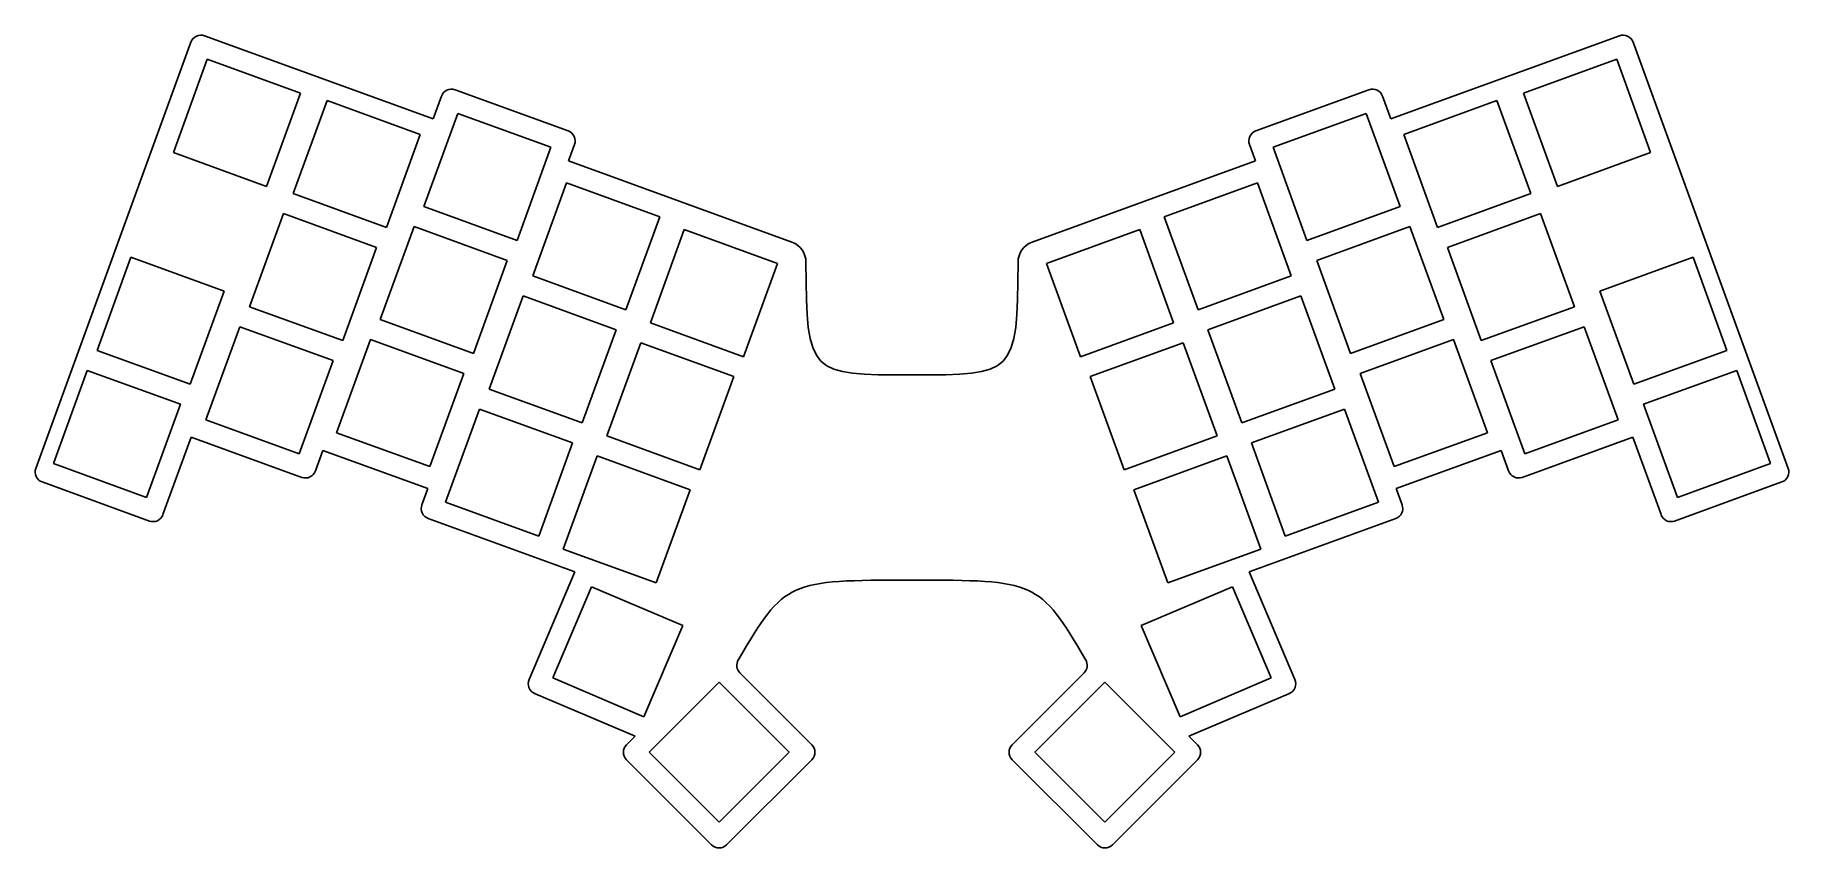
# Model space of a CAD drawing. Header units: millimetres. Extents: x -124 to 124, y -116 to -1.
import ezdxf

# ---------------------------------------------------------------- set-up
doc = ezdxf.new("R2010")
doc.units = ezdxf.units.MM
doc.layers.get('0').update_dxf_attribs({"lineweight": 25})

msp = doc.modelspace()

# ---------------------------------------------------------------- linework, layer by layer
for p, q in [((-123.73, -62.09), (-101.81, -1.88)), ((-99.89, -0.99), (-67.61, -12.73)), ((99.89, -0.99), (67.61, -12.73)), ((123.73, -62.09), (101.81, -1.88)), ((-67.61, -12.73), (-66.44, -9.52)), ((-64.52, -8.62), (-48.55, -14.44)), ((64.52, -8.62), (48.55, -14.44)), ((67.61, -12.73), (66.44, -9.52)), ((-47.65, -16.36), (-48.49, -18.67)), ((47.65, -16.36), (48.49, -18.67)), ((-48.49, -18.67), (-16.95, -30.15)), ((48.49, -18.67), (16.95, -30.15)), ((-105.76, -68.63), (-101.77, -57.67)), ((-101.77, -57.67), (-86.15, -63.36)), ((101.77, -57.67), (86.15, -63.36)), ((105.76, -68.63), (101.77, -57.67)), ((-84.23, -62.46), (-83.17, -59.55)), ((-83.17, -59.55), (-68.35, -64.94)), ((83.17, -59.55), (68.35, -64.94)), ((84.23, -62.46), (83.17, -59.55)), ((-122.83, -64.01), (-107.68, -69.53)), ((122.83, -64.01), (107.68, -69.53)), ((-68.35, -64.94), (-69.2, -67.25)), ((68.35, -64.94), (69.2, -67.25)), ((-68.3, -69.17), (-47.62, -76.7)), ((68.3, -69.17), (47.62, -76.7)), ((-47.62, -76.7), (-54.07, -91.9)), ((47.62, -76.7), (54.07, -91.9)), ((-14.15, -101.12), (-24.29, -90.97)), ((14.15, -101.12), (24.29, -90.97)), ((-53.28, -93.87), (-39.09, -99.89)), ((53.28, -93.87), (39.09, -99.89)), ((-39.09, -99.89), (-40.31, -101.12)), ((39.09, -99.89), (40.31, -101.12)), ((-40.31, -103.24), (-28.29, -115.26)), ((-26.17, -115.26), (-14.15, -103.24)), ((26.17, -115.26), (14.15, -103.24)), ((40.31, -103.24), (28.29, -115.26))]:
    msp.add_line(p, q)
at = {"lineweight": 25}
for p, q in [((-99.51, -4.32), (-104.29, -17.47)), ((-99.51, -4.32), (-86.35, -9.11)), ((99.51, -4.32), (86.35, -9.11)), ((99.51, -4.32), (104.29, -17.47)), ((-86.35, -9.11), (-91.14, -22.26)), ((86.35, -9.11), (91.14, -22.26)), ((-82.59, -10.13), (-87.38, -23.29)), ((-82.59, -10.13), (-69.44, -14.92)), ((-64.14, -11.95), (-68.93, -25.11)), ((-64.14, -11.95), (-50.98, -16.74)), ((64.14, -11.95), (50.98, -16.74)), ((64.14, -11.95), (68.93, -25.11)), ((82.59, -10.13), (69.44, -14.92)), ((82.59, -10.13), (87.38, -23.29)), ((-69.44, -14.92), (-74.22, -28.08)), ((-50.98, -16.74), (-55.77, -29.9)), ((50.98, -16.74), (55.77, -29.9)), ((69.44, -14.92), (74.22, -28.08)), ((-104.29, -17.47), (-91.14, -22.26)), ((104.29, -17.47), (91.14, -22.26)), ((-48.76, -21.76), (-53.55, -34.92)), ((-48.76, -21.76), (-35.61, -26.55)), ((48.76, -21.76), (35.61, -26.55)), ((48.76, -21.76), (53.55, -34.92)), ((-87.38, -23.29), (-74.22, -28.08)), ((87.38, -23.29), (74.22, -28.08)), ((-88.75, -26.11), (-93.54, -39.26)), ((-88.75, -26.11), (-75.59, -30.9)), ((-68.93, -25.11), (-55.77, -29.9)), ((-35.61, -26.55), (-40.39, -39.71)), ((35.61, -26.55), (40.39, -39.71)), ((68.93, -25.11), (55.77, -29.9)), ((88.75, -26.11), (75.59, -30.9)), ((88.75, -26.11), (93.54, -39.26)), ((-70.29, -27.93), (-75.08, -41.08)), ((-70.29, -27.93), (-57.14, -32.72)), ((-32.16, -28.37), (-36.94, -41.53)), ((-32.16, -28.37), (-19, -33.16)), ((32.16, -28.37), (19, -33.16)), ((32.16, -28.37), (36.94, -41.53)), ((70.29, -27.93), (57.14, -32.72)), ((70.29, -27.93), (75.08, -41.08)), ((-75.59, -30.9), (-80.38, -44.05)), ((75.59, -30.9), (80.38, -44.05)), ((-110.28, -32.27), (-115.07, -45.43)), ((-110.28, -32.27), (-97.12, -37.06)), ((-57.14, -32.72), (-61.93, -45.87)), ((-19, -33.16), (-23.79, -46.32)), ((19, -33.16), (23.79, -46.32)), ((57.14, -32.72), (61.93, -45.87)), ((110.28, -32.27), (97.12, -37.06)), ((110.28, -32.27), (115.07, -45.43)), ((-97.12, -37.06), (-101.91, -50.22)), ((-53.55, -34.92), (-40.39, -39.71)), ((53.55, -34.92), (40.39, -39.71)), ((97.12, -37.06), (101.91, -50.22)), ((-93.54, -39.26), (-80.38, -44.05)), ((-54.92, -37.74), (-59.71, -50.89)), ((-54.92, -37.74), (-41.76, -42.52)), ((54.92, -37.74), (41.76, -42.52)), ((54.92, -37.74), (59.71, -50.89)), ((93.54, -39.26), (80.38, -44.05)), ((-94.9, -42.08), (-99.69, -55.24)), ((-94.9, -42.08), (-81.75, -46.87)), ((-75.08, -41.08), (-61.93, -45.87)), ((-36.94, -41.53), (-23.79, -46.32)), ((36.94, -41.53), (23.79, -46.32)), ((75.08, -41.08), (61.93, -45.87)), ((94.9, -42.08), (81.75, -46.87)), ((94.9, -42.08), (99.69, -55.24)), ((-76.45, -43.9), (-81.24, -57.06)), ((-76.45, -43.9), (-63.29, -48.69)), ((-41.76, -42.52), (-46.55, -55.68)), ((-38.31, -44.35), (-43.1, -57.51)), ((-38.31, -44.35), (-25.16, -49.14)), ((38.31, -44.35), (25.16, -49.14)), ((38.31, -44.35), (43.1, -57.51)), ((41.76, -42.52), (46.55, -55.68)), ((76.45, -43.9), (63.29, -48.69)), ((76.45, -43.9), (81.24, -57.06)), ((-115.07, -45.43), (-101.91, -50.22)), ((-81.75, -46.87), (-86.54, -60.03)), ((81.75, -46.87), (86.54, -60.03)), ((115.07, -45.43), (101.91, -50.22)), ((-116.44, -48.25), (-121.22, -61.41)), ((-116.44, -48.25), (-103.28, -53.04)), ((-63.29, -48.69), (-68.08, -61.85)), ((-25.16, -49.14), (-29.94, -62.29)), ((25.16, -49.14), (29.94, -62.29)), ((63.29, -48.69), (68.08, -61.85)), ((116.44, -48.25), (103.28, -53.04)), ((116.44, -48.25), (121.22, -61.41)), ((-59.71, -50.89), (-46.55, -55.68)), ((59.71, -50.89), (46.55, -55.68)), ((-103.28, -53.04), (-108.07, -66.19)), ((-61.08, -53.71), (-65.86, -66.87)), ((-61.08, -53.71), (-47.92, -58.5)), ((61.08, -53.71), (47.92, -58.5)), ((61.08, -53.71), (65.86, -66.87)), ((103.28, -53.04), (108.07, -66.19)), ((-99.69, -55.24), (-86.54, -60.03)), ((99.69, -55.24), (86.54, -60.03)), ((-81.24, -57.06), (-68.08, -61.85)), ((-47.92, -58.5), (-52.71, -71.66)), ((-43.1, -57.51), (-29.94, -62.29)), ((43.1, -57.51), (29.94, -62.29)), ((47.92, -58.5), (52.71, -71.66)), ((81.24, -57.06), (68.08, -61.85)), ((-121.22, -61.41), (-108.07, -66.19)), ((-44.47, -60.32), (-49.26, -73.48)), ((-44.47, -60.32), (-31.31, -65.11)), ((44.47, -60.32), (31.31, -65.11)), ((44.47, -60.32), (49.26, -73.48)), ((121.22, -61.41), (108.07, -66.19)), ((-31.31, -65.11), (-36.1, -78.27)), ((31.31, -65.11), (36.1, -78.27)), ((-65.86, -66.87), (-52.71, -71.66)), ((65.86, -66.87), (52.71, -71.66)), ((-49.26, -73.48), (-36.1, -78.27)), ((49.26, -73.48), (36.1, -78.27)), ((-45.26, -78.8), (-50.73, -91.69)), ((-45.26, -78.8), (-32.37, -84.27)), ((45.26, -78.8), (32.37, -84.27)), ((45.26, -78.8), (50.73, -91.69)), ((-32.37, -84.27), (-37.84, -97.16)), ((32.37, -84.27), (37.84, -97.16)), ((-50.73, -91.69), (-37.84, -97.16)), ((-27.23, -92.28), (-37.13, -102.18)), ((-27.23, -92.28), (-17.33, -102.18)), ((27.23, -92.28), (17.33, -102.18)), ((27.23, -92.28), (37.13, -102.18)), ((50.73, -91.69), (37.84, -97.16)), ((-37.13, -102.18), (-27.23, -112.08)), ((-17.33, -102.18), (-27.23, -112.08)), ((17.33, -102.18), (27.23, -112.08)), ((37.13, -102.18), (27.23, -112.08))]:
    msp.add_line(p, q, dxfattribs=at)
for centre, radius, start, end in [((-100.4, -2.4), 1.5, 70, 160), ((100.4, -2.4), 1.5, 20, 110), ((-65.03, -10.03), 1.5, 70, 160), ((65.03, -10.03), 1.5, 20, 110), ((-49.06, -15.85), 1.5, 340, 70), ((49.06, -15.85), 1.5, 110, 200), ((-17.97, -32.97), 3, 0.061, 70), ((17.97, -32.97), 3, 110, 179.939), ((-122.32, -62.6), 1.5, 160, 250), ((-85.64, -61.95), 1.5, 250, 340), ((85.64, -61.95), 1.5, 200, 290), ((122.32, -62.6), 1.5, 290, 20), ((-107.17, -68.12), 1.5, 250, 340), ((-67.79, -67.76), 1.5, 160, 250), ((67.79, -67.76), 1.5, 290, 20), ((107.17, -68.12), 1.5, 200, 290), ((-23.23, -89.91), 1.5, 149.7568, 225), ((23.23, -89.91), 1.5, 315, 30.2432), ((-52.69, -92.49), 1.5, 157, 247), ((52.69, -92.49), 1.5, 293, 23), ((-39.25, -102.18), 1.5, 135, 225), ((-15.21, -102.18), 1.5, 315, 45), ((15.21, -102.18), 1.5, 135, 225), ((39.25, -102.18), 1.5, 315, 45), ((-27.23, -114.2), 1.5, 225, 315), ((27.23, -114.2), 1.5, 225, 315)]:
    msp.add_arc(centre, radius, start, end)
for points in [[(-14.97, -32.97), (-14.96, -48.96), (-14.32, -48.93), (0, -48.87)], [(14.97, -32.97), (14.96, -48.96), (14.32, -48.93), (0, -48.87)], [(-24.53, -89.16), (-17.95, -77.88), (-17.46, -77.88), (0, -77.88)], [(24.53, -89.16), (17.95, -77.88), (17.46, -77.88), (0, -77.88)]]:
    msp.add_open_spline(points, degree=3)

doc.saveas('drawing.dxf')
